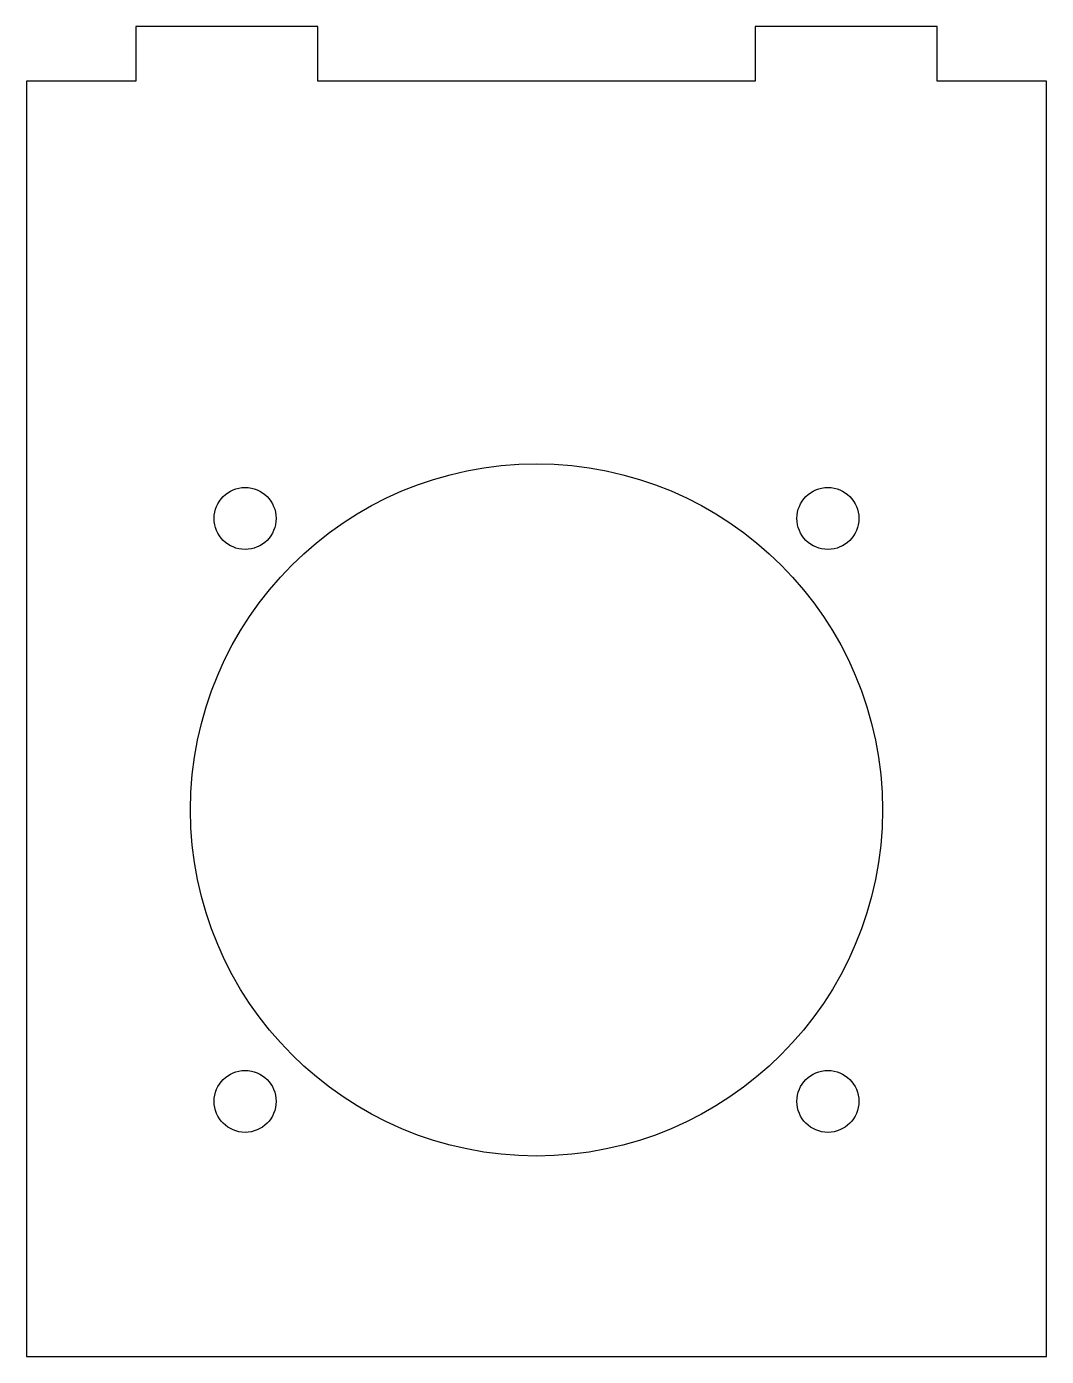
# Model space of a CAD drawing. Header units: millimetres. Extents: x 0 to 56, y 0 to 73.
import ezdxf

# ---------------------------------------------------------------- set-up
doc = ezdxf.new("R2010")
doc.units = ezdxf.units.MM

msp = doc.modelspace()

# ---------------------------------------------------------------- linework, layer by layer
at = {"layer": 'CUT'}
for p, q in [((16, 73), (6, 73)), ((6, 73), (6, 70)), ((16, 70), (16, 73)), ((50, 73), (40, 73)), ((40, 73), (40, 70)), ((50, 70), (50, 73)), ((6, 70), (0, 70)), ((0, 70), (0, 0)), ((40, 70), (16, 70)), ((56, 70), (50, 70)), ((56, 0), (56, 70)), ((0, 0), (56, 0))]:
    msp.add_line(p, q, dxfattribs=at)
for centre, radius in [((28, 30), 19), ((12, 46), 1.7), ((44, 46), 1.7), ((12, 14), 1.7), ((44, 14), 1.7)]:
    msp.add_circle(centre, radius, dxfattribs=at)

doc.saveas('drawing.dxf')
